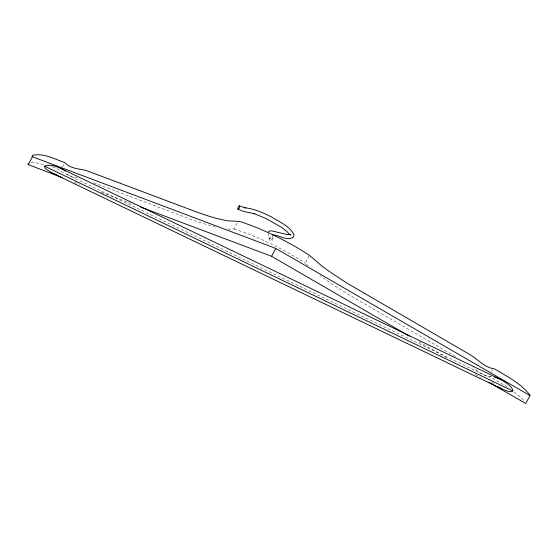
<?xml version="1.0" encoding="UTF-8"?>
<svg xmlns="http://www.w3.org/2000/svg" width="558" height="558" viewBox="0 0 558 558"><rect width="100%" height="100%" fill="white"/><g stroke="black" fill="none" stroke-linecap="round" stroke-linejoin="round"><path stroke-width="0.42" stroke-dasharray="2.79 2.09" d="M269.109 239.089L269.319 238.12L270.965 237.08L271.955 237.269L273.036 238.852L272.151 240.547L271.181 240.861L269.43 240.017L268.028 233.509M62.538 166.898L64.044 164.017M228.02 229.087L233.969 228.996L237.352 222.523M308.225 265.929L305.282 263.236L309.041 256.038M491.438 371.9L492.561 369.738M491.605 376.469L490.001 376.601L489.136 377.25L67.413 174.793L66.786 172.527M31.081 162.448L34.994 162.545L44.884 164.777M77.102 177.263C65.684 177.43 58.506 166.682 47.256 165.489M215.465 227.036L200.364 222.691L190.85 219.301L92.579 182.347M233.969 228.996L241.537 231.403A69.136 14.18 27.6 0 1 264.192 240.61L273.825 245.234A69.136 14.18 27.6 0 1 297.191 258.117L305.282 263.236M74.423 182.166L80.129 184.307M101.312 192.273L133.906 204.535M269.319 238.12L272.827 239.8M455.426 356.506L353.123 297.205L333.677 285.201L319.86 275.45M419.072 341.789L446.909 357.929M475.5 374.495L480.766 377.55M507.459 387.161L490.545 376.859L486.137 375.862L480.292 373.051L473.268 367.778M514.12 391.869L521.402 397.833L524.192 400.804M491.884 382.139L493.509 383.611M272.423 235.692L273.036 238.852"/><path stroke-width="0.84" d="M512.753 390.935L512.809 389.826C510.138 384.622 504.523 381.763 499.598 379.042L60.745 168.363C56.058 166.43 50.771 164.247 45.651 165.559L44.807 166.291L44.738 167.316L45.435 168.558L51.475 172.715L502.291 389.142L508.038 391.332L510.284 391.716L511.888 391.583L512.753 390.935L44.807 166.291M62.203 177.57L28.284 164.659L32.413 156.742L32.029 156.24L32.699 155.277C43.691 152.878 54.621 159.058 64.791 162.58C70.587 169.074 79.362 168.572 86.964 170.769L194.979 211.391C205.749 215.332 216.699 219.001 228.055 220.801C234.06 221.428 240.079 220.626 245.666 223.486A69.136 14.18 27.6 0 1 268.321 232.7L277.954 237.317A69.136 14.18 27.6 0 1 301.327 250.2L309.418 255.32L321.415 265.622L329.157 271.355L347.236 283.297L470.094 354.693C478.206 359.624 484.825 367.743 494.674 368.943C507.159 376.587 521.095 383.451 530.1 395.343L525.727 403.469L489.038 382.349M140.428 206.983L271.613 256.317L275.743 248.401L529.856 395.552M28.57 163.194L27.9 164.15L28.284 164.659M290.111 234.946L290.788 234.221L289.979 234.785L290.92 234.513L287.321 234.52L271.16 230.768L269.158 231.214L268.482 231.933M272.604 234.911C279.042 234.723 287.816 242.046 293.606 236.78L293.968 234.772C289.832 225.99 279.593 222.077 271.816 217.146C263.25 212.717 254.204 208.769 244.544 207.702L245.234 207.925L239.263 205.742L238.217 206.865L237.729 208.678L237.889 209.25L244.153 211.545L254.664 213.777L254.064 213.581L265.866 218.436L281.567 227.385L286.638 231.249L289.783 234.653M237.889 209.25L239.333 208.246L239.661 205.86M494.528 377.075L495.895 377.515M54.342 173.936L56.581 174.675M275.743 248.401L32.413 156.742M51.475 172.715L53.624 173.629M496.578 377.731L499.598 379.042M502.291 389.142L497.38 386.352M60.745 168.363L63.291 169.73M271.613 256.317L409.293 336.125M63.982 170.204L65.356 171.146"/></g></svg>
